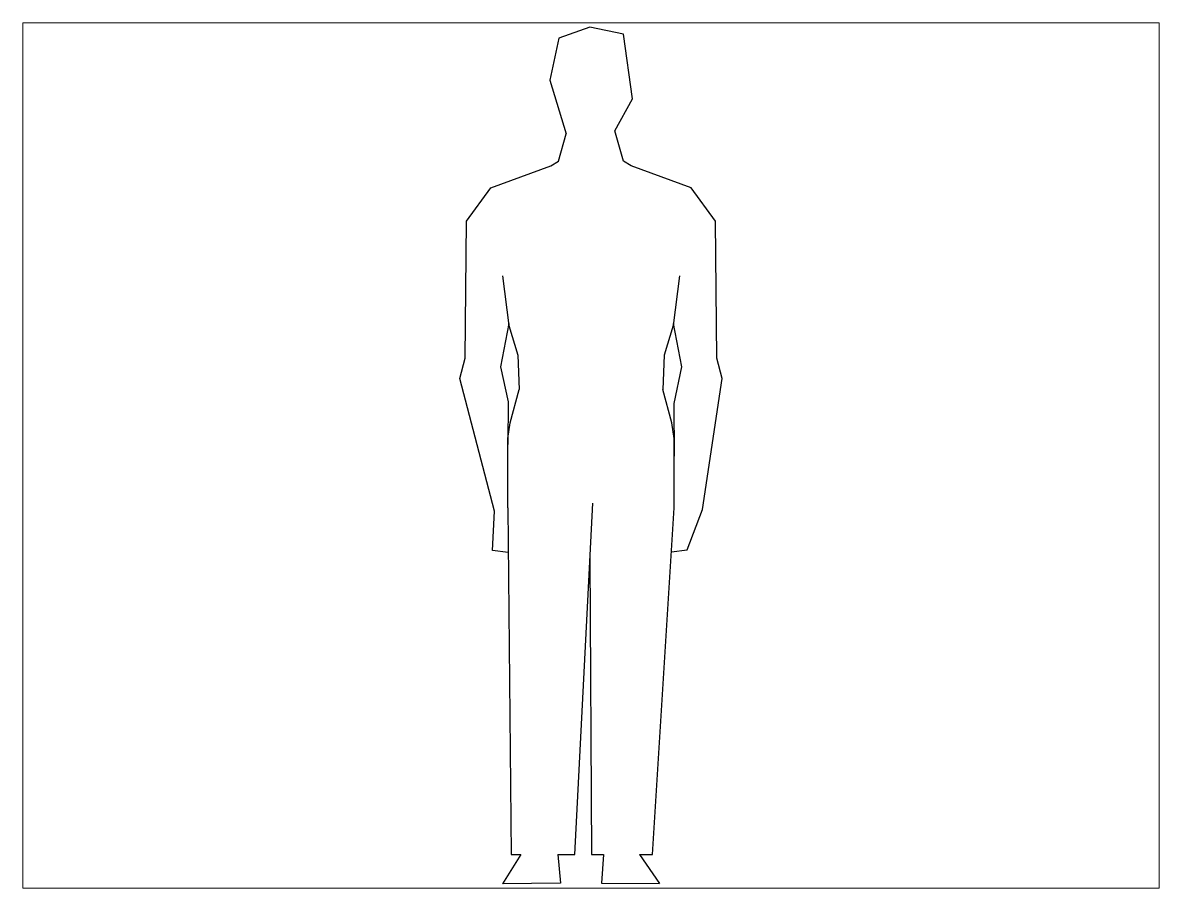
# Paper-space layout 'Layout1' of a CAD drawing. Header units: millimetres. Extents: x 1.05 to 9.45, y 0.8 to 7.2.
# The model-space entities are those that its viewports show. They can reach past a viewport. Long polylines and large blocks are cut down to what shows.
import ezdxf

# ---------------------------------------------------------------- set-up
doc = ezdxf.new("R2010")
doc.units = ezdxf.units.MM
doc.header["$MEASUREMENT"] = 0

# ---------------------------------------------------------------- blocks, each defined once
blk = doc.blocks.new('M_SITE2D_ELEV_PEOPLE_Man Standing 1')
at = {"color": 0, "linetype": 'ByBlock'}
for p, q in [((26.717243, 1759.191491), (-37.118455, 1736.052853)), ((95.652546, 1744.303246), (26.717243, 1759.191491)), ((-37.118455, 1736.052853), (-55.666307, 1650.342014)), ((114.173475, 1611.609376), (95.652546, 1744.303246)), ((-55.666307, 1650.342014), (-22.156832, 1539.779614)), ((78.010127, 1546.034958), (114.173475, 1611.609376)), ((95.6689, 1483.655088), (78.010127, 1546.034958)), ((-38.044815, 1483.655088), (-22.156832, 1539.779614)), ((-176.500496, 1428.881852), (-53.855553, 1474.246841)), ((-53.855553, 1474.246841), (-38.044815, 1483.655088)), ((111.479639, 1474.246841), (95.6689, 1483.655088)), ((234.124582, 1428.881852), (111.479639, 1474.246841)), ((-226.734102, 1360.277247), (-176.500496, 1428.881852)), ((284.358187, 1360.277247), (234.124582, 1428.881852)), ((-229.461011, 1079.309211), (-226.734102, 1360.277247)), ((287.085097, 1079.309211), (284.358187, 1360.277247)), ((-152.75561, 1247.907389), (-139.704237, 1146.430842)), ((210.379696, 1247.907389), (197.328322, 1146.430842)), ((-139.661449, 1150.064588), (-156.989772, 1061.156839)), ((-139.704237, 1146.430842), (-121.527586, 1085.161427)), ((197.328322, 1146.430842), (179.151672, 1085.161427)), ((197.285535, 1150.064588), (214.613857, 1061.156839)), ((-240.471033, 1037.373914), (-229.461011, 1079.309211)), ((-121.527586, 1085.161427), (-118.524316, 1014.532954)), ((179.151672, 1085.161427), (176.148402, 1014.532954)), ((298.095119, 1037.373914), (287.085097, 1079.309211)), ((-156.989772, 1061.156839), (-141.170931, 989.761728)), ((214.613857, 1061.156839), (198.795016, 985.77534)), ((-169.398354, 764.765692), (-240.471033, 1037.373914)), ((257.761323, 768.47227), (298.095119, 1037.373914)), ((-136.946636, 946.06791), (-118.524316, 1014.532954)), ((194.570722, 946.06791), (176.148402, 1014.532954)), ((-141.170931, 989.761728), (-142.036684, 901.749449)), ((198.795016, 985.77534), (199.670324, 877.937915)), ((-142.03185, 913.797132), (-136.946636, 946.06791)), ((199.655936, 913.797132), (194.570722, 946.06791)), ((-142.088732, 772.030455), (-142.03185, 913.797132)), ((199.712817, 772.030455), (199.655936, 913.797132)), ((-142.088732, 772.030455), (-135.415098, 59.511307)), ((-4.479529, 59.511307), (32.616961, 781.613384)), ((154.983107, 59.511307), (199.712817, 772.030455)), ((-173.333343, 683.829156), (-169.398354, 764.765692)), ((226.437826, 685.278726), (257.761323, 768.47227)), ((-141.228611, 680.198617), (-173.333343, 683.829156)), ((194.333095, 681.648187), (226.437826, 685.278726)), ((26.752888, 667.466229), (29.985281, 59.511307)), ((-115.182219, 59.511307), (-153.102903, -0.38405)), ((-135.415098, 59.511307), (-115.182219, 59.511307)), ((-39.26211, 59.511307), (-4.479529, 59.511307)), ((-39.26211, 59.511307), (-33.99707, 0.679252)), ((29.985281, 59.511307), (54.146193, 59.511307)), ((54.146193, 59.511307), (50.574788, 1.063301)), ((128.346347, 59.511307), (154.983107, 59.511307)), ((128.346347, 59.511307), (169.680621, 0)), ((-33.99707, 0.679252), (-153.102903, -0.38405)), ((50.574788, 1.063301), (169.680621, 0))]:
    blk.add_line(p, q, dxfattribs=at)

msp = doc.modelspace()

# ---------------------------------------------------------------- block references
at = {"color": 0, "linetype": 'ByBlock'}
msp.add_blockref('M_SITE2D_ELEV_PEOPLE_Man Standing 1', (8000, 9500), dxfattribs=at)

psp = doc.layouts.get("Layout1")

# ---------------------------------------------------------------- viewports
at = {"layer": '0'}
psp.add_viewport(center=(5.25, 4), size=(8.4, 6.4), view_center_point=(8028.8121, 10379.2065), view_height=1777.661779, dxfattribs=at)

doc.saveas('drawing.dxf')
